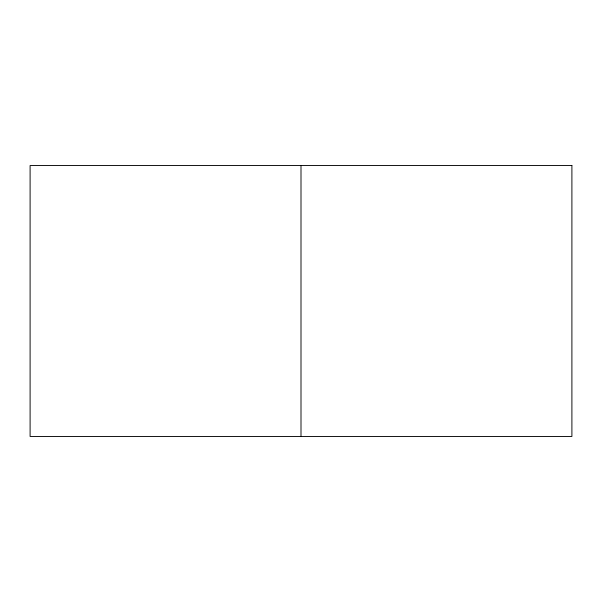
<?xml version="1.0" encoding="UTF-8"?>
<svg xmlns="http://www.w3.org/2000/svg" width="602" height="602" viewBox="0 0 602 602"><rect width="100%" height="100%" fill="white"/><g stroke="black" fill="none" stroke-linecap="round" stroke-linejoin="round"><path stroke-width="0.9" d="M301 165.55L301 436.45M571.9 165.55L30.1 165.55L30.1 436.45L571.9 436.45L571.9 165.55"/></g></svg>
